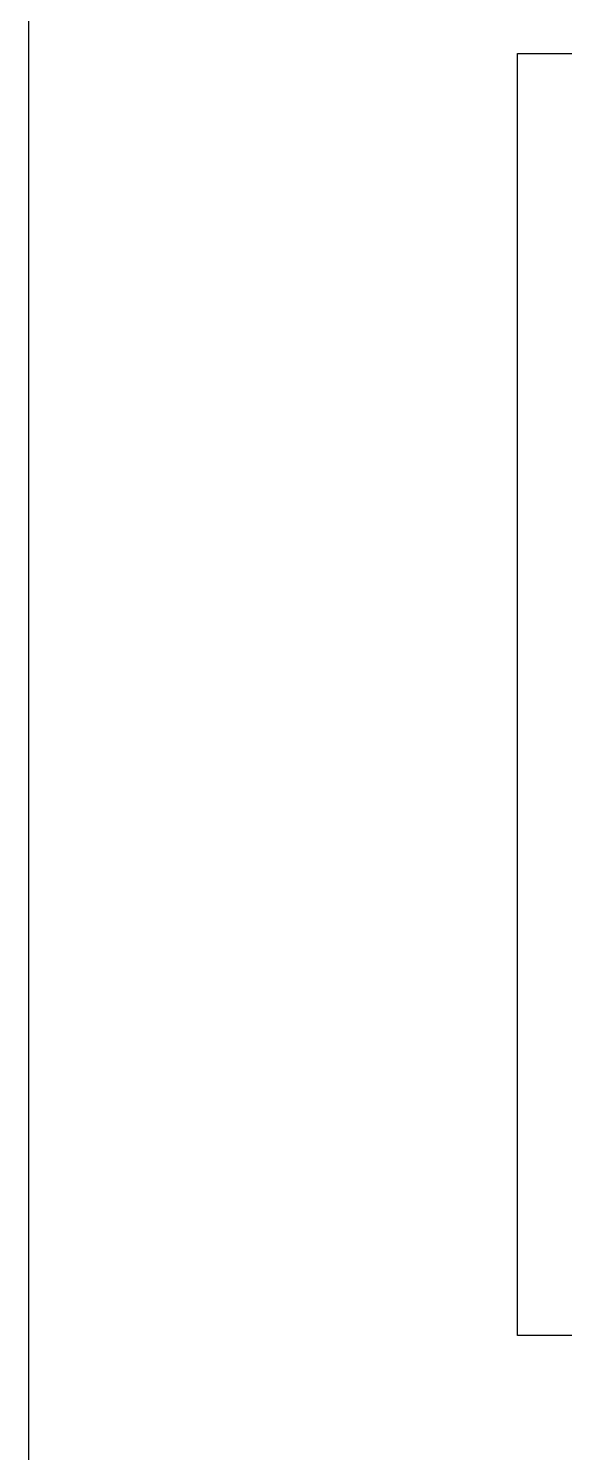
# Model space of a CAD drawing. Extents: x 477 to 783, y 495 to 674.
# Drawn here: x 579.055 to 580.781, y 623.931 to 628.518 of the extents above; entities that cross this region are included whole.
import ezdxf
from ezdxf.enums import TextEntityAlignment as Align

# ---------------------------------------------------------------- set-up
doc = ezdxf.new("R2010")
doc.units = 0
doc.layers.add('11', color=7, linetype='CONTINUOUS')
doc.styles.add('MONOTXT', font='MONOTXT', dxfattribs={"height": 0.2})
doc.styles.add('ROMANC', font='ROMANC', dxfattribs={"height": 0.2})

# ---------------------------------------------------------------- blocks, each defined once
blk = doc.blocks.new('*O7')
at = {"layer": '11', "color": 7, "linetype": 'CONTINUOUS'}
blk.add_lwpolyline([(-4.421, 2.065), (4.421, 2.065), (4.421, -2.065), (-4.421, -2.065), (-4.421, 2.065)], dxfattribs=at)
blk = doc.blocks.new('*O12')
at = {"layer": '11', "color": 6, "linetype": 'CONTINUOUS'}
blk.add_line((-39, 34.556), (-39, -18.243), dxfattribs=at)
at = {"layer": '11', "color": 4, "linetype": 'CONTINUOUS', "style": 'ROMANC'}
for tag, height in [('TAG70', 0.56), ('TAG40', 0.48)]:
    blk.add_attdef(tag, text='', height=height, dxfattribs=at).set_placement((0, 0), align=Align.MIDDLE_LEFT)
at = {"layer": '11', "color": 4, "linetype": 'CONTINUOUS', "style": 'MONOTXT', "width": 0.799582}
for tag in ['TAG10', 'TAG20', 'TAG30', 'TAG50', 'TAG60']:
    blk.add_attdef(tag, text='', height=0.479, dxfattribs=at).set_placement((0, 0), align=Align.MIDDLE_LEFT)
at = {"layer": '11', "color": 1, "linetype": 'CONTINUOUS', "style": 'MONOTXT'}
blk.add_attdef('TAG00', text='', height=0.4, dxfattribs=at).set_placement((0, 0), align=Align.TOP_CENTER)

msp = doc.modelspace()

# ---------------------------------------------------------------- block references
at = {"layer": '11', "color": 30, "linetype": 'CONTINUOUS'}
msp.add_blockref('*O12', (618.055, 634.138), dxfattribs=at)
at = {"layer": '11', "color": 7, "linetype": 'CONTINUOUS'}
msp.add_blockref('*O7', (585.051, 626.373), dxfattribs=at)

doc.saveas('drawing.dxf')
